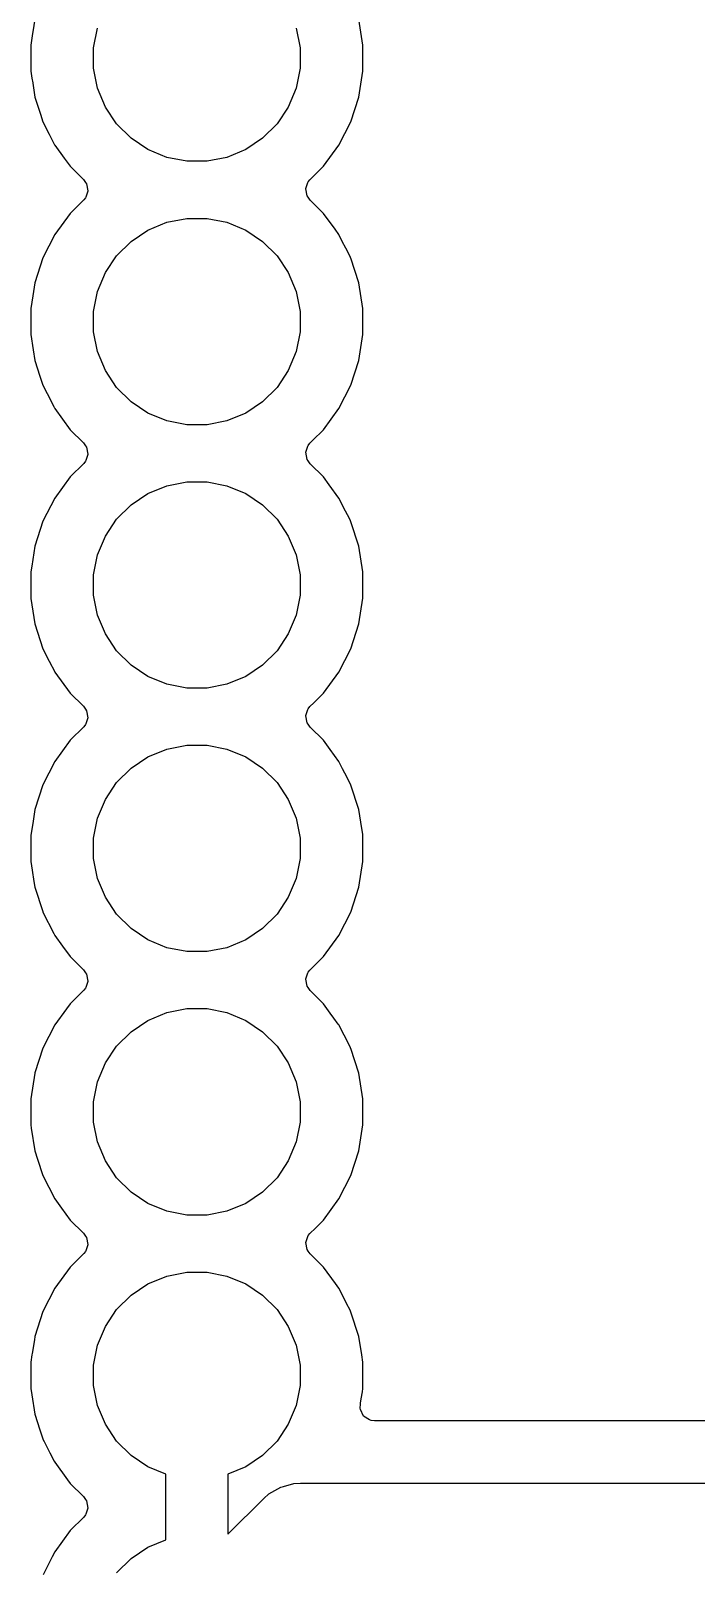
# Model space of a CAD drawing. Header units: inches. Extents: x 1.32 to 5.22, y -7.01 to -1.14.
# Drawn here: x 3.598 to 3.851, y -5.801 to -5.216 of the extents above; entities that cross this region are included whole.
import ezdxf

# ---------------------------------------------------------------- set-up
doc = ezdxf.new("R2010")
doc.units = ezdxf.units.IN
doc.header["$MEASUREMENT"] = 0
doc.layers.add('B.Cu', color=153, linetype='CONTINUOUS', true_color=0x4d7fc4)

msp = doc.modelspace()

# ---------------------------------------------------------------- linework, layer by layer
at = {"layer": 'B.Cu', "linetype": 'CONTINUOUS'}
for p, q in [((3.59996, -5.21202), (3.5992, -5.21682)), ((3.62224, -5.22291), (3.62374, -5.21534)), ((3.69909, -5.21534), (3.7006, -5.22291)), ((3.72443, -5.22181), (3.72288, -5.21202)), ((3.5991, -5.21743), (3.59841, -5.22181)), ((3.5992, -5.21682), (3.5991, -5.21743)), ((3.59841, -5.22181), (3.59841, -5.22199)), ((3.59841, -5.22199), (3.59841, -5.23173)), ((3.62224, -5.23063), (3.62224, -5.22291)), ((3.7006, -5.22291), (3.7006, -5.23063)), ((3.72443, -5.23173), (3.72443, -5.22181)), ((3.59841, -5.23173), (3.59883, -5.2344)), ((3.62374, -5.2382), (3.62224, -5.23063)), ((3.7006, -5.23063), (3.69909, -5.2382)), ((3.72288, -5.24153), (3.72443, -5.23173)), ((3.59883, -5.2344), (3.59911, -5.2362)), ((3.59911, -5.2362), (3.59913, -5.23632)), ((3.59913, -5.23632), (3.59913, -5.23632)), ((3.59913, -5.23632), (3.59996, -5.24153)), ((3.6267, -5.24533), (3.62374, -5.2382)), ((3.69909, -5.2382), (3.69614, -5.24533)), ((3.59996, -5.24153), (3.59996, -5.24153)), ((3.59996, -5.24153), (3.60208, -5.24806)), ((3.71981, -5.25096), (3.72288, -5.24153)), ((3.60208, -5.24806), (3.60302, -5.25096)), ((3.63098, -5.25175), (3.6267, -5.24533)), ((3.69614, -5.24533), (3.69185, -5.25175)), ((3.60302, -5.25096), (3.6054, -5.25562)), ((3.6054, -5.25562), (3.60745, -5.25964)), ((3.63644, -5.25721), (3.63098, -5.25175)), ((3.69185, -5.25175), (3.68639, -5.25721)), ((3.71531, -5.2598), (3.71981, -5.25096)), ((3.60745, -5.25964), (3.60752, -5.2598)), ((3.60752, -5.2598), (3.60752, -5.2598)), ((3.60752, -5.2598), (3.6111, -5.26471)), ((3.64286, -5.26149), (3.63644, -5.25721)), ((3.64999, -5.26445), (3.64286, -5.26149)), ((3.67998, -5.26149), (3.67285, -5.26445)), ((3.68639, -5.25721), (3.67998, -5.26149)), ((3.70948, -5.26782), (3.71531, -5.2598)), ((3.6111, -5.26471), (3.61335, -5.26782)), ((3.61335, -5.26782), (3.61335, -5.26782)), ((3.61335, -5.26782), (3.61335, -5.26782)), ((3.61335, -5.26782), (3.61836, -5.27282)), ((3.65756, -5.26595), (3.64999, -5.26445)), ((3.66528, -5.26595), (3.65756, -5.26595)), ((3.67285, -5.26445), (3.66528, -5.26595)), ((3.70597, -5.27133), (3.70948, -5.26782)), ((3.61836, -5.27282), (3.61919, -5.27394)), ((3.61919, -5.27394), (3.61948, -5.27448)), ((3.70277, -5.27631), (3.70353, -5.27402)), ((3.70353, -5.27402), (3.7037, -5.27376)), ((3.7037, -5.27376), (3.70435, -5.27295)), ((3.70435, -5.27295), (3.70597, -5.27133)), ((3.61914, -5.27978), (3.61848, -5.28059)), ((3.6193, -5.27953), (3.61914, -5.27978)), ((3.62006, -5.27723), (3.6193, -5.27953)), ((3.61948, -5.27448), (3.62007, -5.27716)), ((3.62007, -5.27716), (3.62006, -5.27723)), ((3.70277, -5.27638), (3.70277, -5.27631)), ((3.70335, -5.27907), (3.70277, -5.27638)), ((3.70365, -5.27961), (3.70335, -5.27907)), ((3.70448, -5.28072), (3.70365, -5.27961)), ((3.61335, -5.28572), (3.60752, -5.29375)), ((3.61848, -5.28059), (3.61335, -5.28572)), ((3.61335, -5.28572), (3.61335, -5.28572)), ((3.70948, -5.28572), (3.70448, -5.28072)), ((3.71386, -5.29175), (3.70948, -5.28572)), ((3.70948, -5.28572), (3.70948, -5.28572)), ((3.70948, -5.28572), (3.70948, -5.28572)), ((3.70948, -5.28572), (3.70948, -5.28572)), ((3.64286, -5.29205), (3.64999, -5.2891)), ((3.64999, -5.2891), (3.65756, -5.28759)), ((3.65756, -5.28759), (3.66528, -5.28759)), ((3.66528, -5.28759), (3.67285, -5.2891)), ((3.67285, -5.2891), (3.67998, -5.29205)), ((3.71531, -5.29375), (3.71386, -5.29175)), ((3.60752, -5.29375), (3.60302, -5.30258)), ((3.60752, -5.29375), (3.60752, -5.29375)), ((3.63098, -5.3018), (3.63644, -5.29634)), ((3.63644, -5.29634), (3.64286, -5.29205)), ((3.67998, -5.29205), (3.68639, -5.29634)), ((3.68639, -5.29634), (3.69185, -5.3018)), ((3.71663, -5.29634), (3.71531, -5.29375)), ((3.71796, -5.29895), (3.71663, -5.29634)), ((3.60302, -5.30258), (3.59996, -5.31202)), ((3.60302, -5.30258), (3.60302, -5.30258)), ((3.60302, -5.30258), (3.60302, -5.30258)), ((3.6267, -5.30821), (3.63098, -5.3018)), ((3.69185, -5.3018), (3.69614, -5.30821)), ((3.71968, -5.30233), (3.71796, -5.29895)), ((3.71972, -5.30239), (3.71968, -5.30233)), ((3.71979, -5.30254), (3.71972, -5.30239)), ((3.71983, -5.30262), (3.71979, -5.30254)), ((3.71987, -5.30277), (3.71983, -5.30262)), ((3.72288, -5.31202), (3.71987, -5.30277)), ((3.62374, -5.31534), (3.6267, -5.30821)), ((3.69614, -5.30821), (3.69909, -5.31534)), ((3.59996, -5.31202), (3.59918, -5.31695)), ((3.59996, -5.31202), (3.59996, -5.31202)), ((3.72443, -5.32181), (3.72288, -5.31202)), ((3.72288, -5.31202), (3.72288, -5.31202)), ((3.72288, -5.31202), (3.72288, -5.31202)), ((3.59918, -5.31695), (3.59841, -5.32181)), ((3.62224, -5.32291), (3.62374, -5.31534)), ((3.69909, -5.31534), (3.7006, -5.32291)), ((3.59841, -5.32181), (3.59841, -5.33173)), ((3.62224, -5.33063), (3.62224, -5.32291)), ((3.7006, -5.32291), (3.7006, -5.33063)), ((3.72443, -5.33173), (3.72443, -5.32181)), ((3.59841, -5.33173), (3.59933, -5.33754)), ((3.62374, -5.3382), (3.62224, -5.33063)), ((3.7006, -5.33063), (3.69909, -5.3382)), ((3.72288, -5.34153), (3.72443, -5.33173)), ((3.59933, -5.33754), (3.59996, -5.34153)), ((3.6267, -5.34533), (3.62374, -5.3382)), ((3.69909, -5.3382), (3.69614, -5.34533)), ((3.59996, -5.34153), (3.59996, -5.34153)), ((3.59996, -5.34153), (3.60188, -5.34746)), ((3.71981, -5.35096), (3.72288, -5.34153)), ((3.60188, -5.34746), (3.60302, -5.35096)), ((3.63098, -5.35175), (3.6267, -5.34533)), ((3.69614, -5.34533), (3.69185, -5.35175)), ((3.60302, -5.35096), (3.60464, -5.35414)), ((3.60464, -5.35414), (3.60559, -5.35599)), ((3.60559, -5.35599), (3.60718, -5.35912)), ((3.63644, -5.35721), (3.63098, -5.35175)), ((3.69185, -5.35175), (3.68639, -5.35721)), ((3.71531, -5.3598), (3.71981, -5.35096)), ((3.60718, -5.35912), (3.60727, -5.35931)), ((3.60727, -5.35931), (3.60752, -5.3598)), ((3.60752, -5.3598), (3.61335, -5.36782)), ((3.64286, -5.36149), (3.63644, -5.35721)), ((3.64999, -5.36445), (3.64286, -5.36149)), ((3.67998, -5.36149), (3.67285, -5.36445)), ((3.68639, -5.35721), (3.67998, -5.36149)), ((3.70948, -5.36782), (3.71531, -5.3598)), ((3.65756, -5.36595), (3.64999, -5.36445)), ((3.66528, -5.36595), (3.65756, -5.36595)), ((3.67285, -5.36445), (3.66528, -5.36595)), ((3.61335, -5.36782), (3.61335, -5.36782)), ((3.61335, -5.36782), (3.61335, -5.36782)), ((3.61335, -5.36782), (3.61836, -5.37282)), ((3.61836, -5.37282), (3.61919, -5.37394)), ((3.7037, -5.37376), (3.70435, -5.37295)), ((3.70435, -5.37295), (3.70537, -5.37194)), ((3.70537, -5.37194), (3.70948, -5.36782)), ((3.61919, -5.37394), (3.61948, -5.37448)), ((3.62006, -5.37723), (3.6193, -5.37953)), ((3.61948, -5.37448), (3.62007, -5.37716)), ((3.62007, -5.37716), (3.62006, -5.37723)), ((3.70277, -5.37631), (3.70353, -5.37402)), ((3.70277, -5.37638), (3.70277, -5.37631)), ((3.70335, -5.37907), (3.70277, -5.37638)), ((3.70365, -5.37961), (3.70335, -5.37907)), ((3.70353, -5.37402), (3.7037, -5.37376)), ((3.61848, -5.38059), (3.61335, -5.38572)), ((3.61914, -5.37978), (3.61848, -5.38059)), ((3.6193, -5.37953), (3.61914, -5.37978)), ((3.70448, -5.38072), (3.70365, -5.37961)), ((3.70948, -5.38572), (3.70448, -5.38072)), ((3.61335, -5.38572), (3.60752, -5.39375)), ((3.61335, -5.38572), (3.61335, -5.38572)), ((3.64286, -5.39205), (3.64999, -5.3891)), ((3.64999, -5.3891), (3.65756, -5.38759)), ((3.65756, -5.38759), (3.66528, -5.38759)), ((3.66528, -5.38759), (3.67285, -5.3891)), ((3.67285, -5.3891), (3.67998, -5.39205)), ((3.71164, -5.38869), (3.70948, -5.38572)), ((3.70948, -5.38572), (3.70948, -5.38572)), ((3.70948, -5.38572), (3.70948, -5.38572)), ((3.70948, -5.38572), (3.70948, -5.38572)), ((3.71531, -5.39375), (3.71164, -5.38869)), ((3.60752, -5.39375), (3.60302, -5.40258)), ((3.60752, -5.39375), (3.60752, -5.39375)), ((3.63098, -5.4018), (3.63644, -5.39634)), ((3.63644, -5.39634), (3.64286, -5.39205)), ((3.67998, -5.39205), (3.68639, -5.39634)), ((3.68639, -5.39634), (3.69185, -5.4018)), ((3.71787, -5.39878), (3.71531, -5.39375)), ((3.60302, -5.40258), (3.59996, -5.41202)), ((3.60302, -5.40258), (3.60302, -5.40258)), ((3.60302, -5.40258), (3.60302, -5.40258)), ((3.6267, -5.40821), (3.63098, -5.4018)), ((3.69185, -5.4018), (3.69614, -5.40821)), ((3.71856, -5.40013), (3.71787, -5.39878)), ((3.71968, -5.40233), (3.71856, -5.40013)), ((3.71972, -5.40239), (3.71968, -5.40233)), ((3.71979, -5.40254), (3.71972, -5.40239)), ((3.71983, -5.40262), (3.71979, -5.40254)), ((3.71987, -5.40277), (3.71983, -5.40262)), ((3.72288, -5.41202), (3.71987, -5.40277)), ((3.62374, -5.41534), (3.6267, -5.40821)), ((3.69614, -5.40821), (3.69909, -5.41534)), ((3.59996, -5.41202), (3.59874, -5.41968)), ((3.59996, -5.41202), (3.59996, -5.41202)), ((3.72443, -5.42181), (3.72288, -5.41202)), ((3.72288, -5.41202), (3.72288, -5.41202)), ((3.72288, -5.41202), (3.72288, -5.41202)), ((3.59874, -5.41968), (3.59841, -5.42181)), ((3.59874, -5.41968), (3.59874, -5.41968)), ((3.62224, -5.42291), (3.62374, -5.41534)), ((3.69909, -5.41534), (3.7006, -5.42291)), ((3.59841, -5.42181), (3.59841, -5.43173)), ((3.62224, -5.43063), (3.62224, -5.42291)), ((3.7006, -5.42291), (3.7006, -5.43063)), ((3.72443, -5.43173), (3.72443, -5.42181)), ((3.59841, -5.43173), (3.59844, -5.43194)), ((3.59844, -5.43194), (3.59844, -5.43194)), ((3.59844, -5.43194), (3.59996, -5.44153)), ((3.62374, -5.4382), (3.62224, -5.43063)), ((3.7006, -5.43063), (3.69909, -5.4382)), ((3.72288, -5.44153), (3.72443, -5.43173)), ((3.59996, -5.44153), (3.59996, -5.44153)), ((3.59996, -5.44153), (3.60302, -5.45096)), ((3.6267, -5.44533), (3.62374, -5.4382)), ((3.69909, -5.4382), (3.69614, -5.44533)), ((3.71981, -5.45096), (3.72288, -5.44153)), ((3.63098, -5.45175), (3.6267, -5.44533)), ((3.69614, -5.44533), (3.69185, -5.45175)), ((3.60302, -5.45096), (3.60302, -5.45096)), ((3.60302, -5.45096), (3.60542, -5.45567)), ((3.63644, -5.45721), (3.63098, -5.45175)), ((3.69185, -5.45175), (3.68639, -5.45721)), ((3.71531, -5.4598), (3.71981, -5.45096)), ((3.60542, -5.45567), (3.60751, -5.45977)), ((3.60751, -5.45977), (3.60752, -5.4598)), ((3.60752, -5.4598), (3.61335, -5.46782)), ((3.64286, -5.46149), (3.63644, -5.45721)), ((3.68639, -5.45721), (3.67998, -5.46149)), ((3.70948, -5.46782), (3.71531, -5.4598)), ((3.64999, -5.46445), (3.64286, -5.46149)), ((3.65756, -5.46595), (3.64999, -5.46445)), ((3.66528, -5.46595), (3.65756, -5.46595)), ((3.67285, -5.46445), (3.66528, -5.46595)), ((3.67998, -5.46149), (3.67285, -5.46445)), ((3.61335, -5.46782), (3.61335, -5.46782)), ((3.61335, -5.46782), (3.61335, -5.46782)), ((3.61335, -5.46782), (3.61836, -5.47282)), ((3.61836, -5.47282), (3.61919, -5.47394)), ((3.7037, -5.47376), (3.70435, -5.47295)), ((3.70435, -5.47295), (3.70586, -5.47144)), ((3.70586, -5.47144), (3.70948, -5.46782)), ((3.61919, -5.47394), (3.61948, -5.47448)), ((3.62006, -5.47723), (3.6193, -5.47953)), ((3.61948, -5.47448), (3.62007, -5.47716)), ((3.62007, -5.47716), (3.62006, -5.47723)), ((3.70277, -5.47631), (3.70353, -5.47402)), ((3.70277, -5.47638), (3.70277, -5.47631)), ((3.70335, -5.47907), (3.70277, -5.47638)), ((3.70353, -5.47402), (3.7037, -5.47376)), ((3.61848, -5.48059), (3.61335, -5.48572)), ((3.61914, -5.47978), (3.61848, -5.48059)), ((3.6193, -5.47953), (3.61914, -5.47978)), ((3.70365, -5.47961), (3.70335, -5.47907)), ((3.70448, -5.48072), (3.70365, -5.47961)), ((3.70948, -5.48572), (3.70448, -5.48072)), ((3.61335, -5.48572), (3.60752, -5.49375)), ((3.61335, -5.48572), (3.61335, -5.48572)), ((3.64286, -5.49205), (3.64999, -5.4891)), ((3.64999, -5.4891), (3.65756, -5.48759)), ((3.65756, -5.48759), (3.66528, -5.48759)), ((3.66528, -5.48759), (3.67285, -5.4891)), ((3.67285, -5.4891), (3.67998, -5.49205)), ((3.71201, -5.48921), (3.70948, -5.48572)), ((3.70948, -5.48572), (3.70948, -5.48572)), ((3.70948, -5.48572), (3.70948, -5.48572)), ((3.70948, -5.48572), (3.70948, -5.48572)), ((3.71531, -5.49375), (3.71201, -5.48921)), ((3.60752, -5.49375), (3.60302, -5.50258)), ((3.60752, -5.49375), (3.60752, -5.49375)), ((3.63098, -5.5018), (3.63644, -5.49634)), ((3.63644, -5.49634), (3.64286, -5.49205)), ((3.67998, -5.49205), (3.68639, -5.49634)), ((3.68639, -5.49634), (3.69185, -5.5018)), ((3.71672, -5.49652), (3.71531, -5.49375)), ((3.6267, -5.50821), (3.63098, -5.5018)), ((3.69185, -5.5018), (3.69614, -5.50821)), ((3.71761, -5.49825), (3.71672, -5.49652)), ((3.71968, -5.50233), (3.71761, -5.49825)), ((3.60302, -5.50258), (3.59996, -5.51202)), ((3.60302, -5.50258), (3.60302, -5.50258)), ((3.60302, -5.50258), (3.60302, -5.50258)), ((3.71972, -5.50239), (3.71968, -5.50233)), ((3.71979, -5.50254), (3.71972, -5.50239)), ((3.71983, -5.50262), (3.71979, -5.50254)), ((3.71987, -5.50277), (3.71983, -5.50262)), ((3.72288, -5.51202), (3.71987, -5.50277)), ((3.59996, -5.51202), (3.59925, -5.51648)), ((3.59996, -5.51202), (3.59996, -5.51202)), ((3.62374, -5.51534), (3.6267, -5.50821)), ((3.69614, -5.50821), (3.69909, -5.51534)), ((3.72364, -5.51686), (3.72288, -5.51202)), ((3.72288, -5.51202), (3.72288, -5.51202)), ((3.72288, -5.51202), (3.72288, -5.51202)), ((3.59925, -5.51648), (3.59841, -5.52181)), ((3.62224, -5.52291), (3.62374, -5.51534)), ((3.69909, -5.51534), (3.7006, -5.52291)), ((3.72439, -5.52154), (3.72364, -5.51686)), ((3.59841, -5.52181), (3.59841, -5.52181)), ((3.59841, -5.52181), (3.59841, -5.52181)), ((3.59841, -5.52181), (3.59841, -5.53173)), ((3.62224, -5.53063), (3.62224, -5.52291)), ((3.7006, -5.52291), (3.7006, -5.53063)), ((3.72443, -5.52181), (3.72439, -5.52154)), ((3.72443, -5.53173), (3.72443, -5.52181)), ((3.62374, -5.5382), (3.62224, -5.53063)), ((3.7006, -5.53063), (3.69909, -5.5382)), ((3.59841, -5.53173), (3.59893, -5.53507)), ((3.59893, -5.53507), (3.59961, -5.53935)), ((3.72288, -5.54153), (3.72443, -5.53173)), ((3.59961, -5.53935), (3.59996, -5.54153)), ((3.59996, -5.54153), (3.59996, -5.54153)), ((3.59996, -5.54153), (3.60295, -5.55073)), ((3.6267, -5.54533), (3.62374, -5.5382)), ((3.69909, -5.5382), (3.69614, -5.54533)), ((3.71981, -5.55096), (3.72288, -5.54153)), ((3.63098, -5.55175), (3.6267, -5.54533)), ((3.69614, -5.54533), (3.69185, -5.55175)), ((3.60295, -5.55073), (3.60302, -5.55096)), ((3.60302, -5.55096), (3.60504, -5.55492)), ((3.63644, -5.55721), (3.63098, -5.55175)), ((3.69185, -5.55175), (3.68639, -5.55721)), ((3.71531, -5.5598), (3.71981, -5.55096)), ((3.60504, -5.55492), (3.60513, -5.5551)), ((3.60513, -5.5551), (3.60714, -5.55903)), ((3.60714, -5.55903), (3.60731, -5.55937)), ((3.60731, -5.55937), (3.60752, -5.5598)), ((3.60752, -5.5598), (3.60752, -5.5598)), ((3.60752, -5.5598), (3.60752, -5.5598)), ((3.60752, -5.5598), (3.61046, -5.56383)), ((3.64286, -5.56149), (3.63644, -5.55721)), ((3.68639, -5.55721), (3.67998, -5.56149)), ((3.70948, -5.56782), (3.71531, -5.5598)), ((3.61046, -5.56383), (3.61335, -5.56782)), ((3.64999, -5.56445), (3.64286, -5.56149)), ((3.65756, -5.56595), (3.64999, -5.56445)), ((3.66528, -5.56595), (3.65756, -5.56595)), ((3.67285, -5.56445), (3.66528, -5.56595)), ((3.67998, -5.56149), (3.67285, -5.56445)), ((3.61335, -5.56782), (3.61335, -5.56782)), ((3.61335, -5.56782), (3.61335, -5.56782)), ((3.61335, -5.56782), (3.61836, -5.57282)), ((3.70435, -5.57295), (3.70629, -5.57101)), ((3.70629, -5.57101), (3.70948, -5.56782)), ((3.61836, -5.57282), (3.61919, -5.57394)), ((3.61919, -5.57394), (3.61948, -5.57448)), ((3.62006, -5.57723), (3.6193, -5.57953)), ((3.61948, -5.57448), (3.62007, -5.57716)), ((3.62007, -5.57716), (3.62006, -5.57723)), ((3.70277, -5.57631), (3.70353, -5.57402)), ((3.70277, -5.57638), (3.70277, -5.57631)), ((3.70335, -5.57907), (3.70277, -5.57638)), ((3.70353, -5.57402), (3.7037, -5.57376)), ((3.7037, -5.57376), (3.70435, -5.57295)), ((3.61573, -5.58335), (3.61335, -5.58572)), ((3.61848, -5.58059), (3.61573, -5.58335)), ((3.61914, -5.57978), (3.61848, -5.58059)), ((3.6193, -5.57953), (3.61914, -5.57978)), ((3.70365, -5.57961), (3.70335, -5.57907)), ((3.70448, -5.58072), (3.70365, -5.57961)), ((3.70948, -5.58572), (3.70448, -5.58072)), ((3.61195, -5.58766), (3.60752, -5.59375)), ((3.61335, -5.58572), (3.61195, -5.58766)), ((3.61335, -5.58572), (3.61335, -5.58572)), ((3.64286, -5.59205), (3.64999, -5.5891)), ((3.64999, -5.5891), (3.65756, -5.58759)), ((3.65756, -5.58759), (3.66528, -5.58759)), ((3.66528, -5.58759), (3.67285, -5.5891)), ((3.67285, -5.5891), (3.67998, -5.59205)), ((3.71204, -5.58925), (3.70948, -5.58572)), ((3.70948, -5.58572), (3.70948, -5.58572)), ((3.70948, -5.58572), (3.70948, -5.58572)), ((3.70948, -5.58572), (3.70948, -5.58572)), ((3.71342, -5.59114), (3.71204, -5.58925)), ((3.60752, -5.59375), (3.60302, -5.60258)), ((3.63644, -5.59634), (3.64286, -5.59205)), ((3.67998, -5.59205), (3.68639, -5.59634)), ((3.71511, -5.59347), (3.71342, -5.59114)), ((3.71531, -5.59375), (3.71511, -5.59347)), ((3.71729, -5.59763), (3.71531, -5.59375)), ((3.63098, -5.6018), (3.63644, -5.59634)), ((3.68639, -5.59634), (3.69185, -5.6018)), ((3.71968, -5.60233), (3.71729, -5.59763)), ((3.60302, -5.60258), (3.59997, -5.61197)), ((3.6267, -5.60821), (3.63098, -5.6018)), ((3.69185, -5.6018), (3.69614, -5.60821)), ((3.71972, -5.60239), (3.71968, -5.60233)), ((3.71979, -5.60254), (3.71972, -5.60239)), ((3.71983, -5.60262), (3.71979, -5.60254)), ((3.71987, -5.60277), (3.71983, -5.60262)), ((3.72288, -5.61202), (3.71987, -5.60277)), ((3.59996, -5.61202), (3.59841, -5.62181)), ((3.59997, -5.61197), (3.59996, -5.61202)), ((3.59997, -5.61197), (3.59997, -5.61197)), ((3.62374, -5.61534), (3.6267, -5.60821)), ((3.69614, -5.60821), (3.69909, -5.61534)), ((3.72443, -5.62181), (3.72288, -5.61202)), ((3.72288, -5.61202), (3.72288, -5.61202)), ((3.72288, -5.61202), (3.72288, -5.61202)), ((3.62224, -5.62291), (3.62374, -5.61534)), ((3.69909, -5.61534), (3.7006, -5.62291)), ((3.59841, -5.62181), (3.59841, -5.63173)), ((3.62224, -5.63063), (3.62224, -5.62291)), ((3.7006, -5.62291), (3.7006, -5.63063)), ((3.72443, -5.63173), (3.72443, -5.62181)), ((3.62374, -5.6382), (3.62224, -5.63063)), ((3.7006, -5.63063), (3.69909, -5.6382)), ((3.59841, -5.63173), (3.5986, -5.63295)), ((3.5986, -5.63295), (3.59996, -5.64153)), ((3.72288, -5.64153), (3.72443, -5.63173)), ((3.59996, -5.64153), (3.59996, -5.64153)), ((3.59996, -5.64153), (3.60098, -5.64468)), ((3.6267, -5.64533), (3.62374, -5.6382)), ((3.69909, -5.6382), (3.69614, -5.64533)), ((3.71981, -5.65096), (3.72288, -5.64153)), ((3.60098, -5.64468), (3.60302, -5.65096)), ((3.63098, -5.65175), (3.6267, -5.64533)), ((3.69614, -5.64533), (3.69185, -5.65175)), ((3.60302, -5.65096), (3.60752, -5.6598)), ((3.63644, -5.65721), (3.63098, -5.65175)), ((3.69185, -5.65175), (3.68639, -5.65721)), ((3.71531, -5.6598), (3.71981, -5.65096)), ((3.60752, -5.6598), (3.60752, -5.6598)), ((3.60752, -5.6598), (3.61005, -5.66327)), ((3.64286, -5.66149), (3.63644, -5.65721)), ((3.68639, -5.65721), (3.67998, -5.66149)), ((3.70948, -5.66782), (3.71531, -5.6598)), ((3.61005, -5.66327), (3.61335, -5.66782)), ((3.64999, -5.66445), (3.64286, -5.66149)), ((3.65756, -5.66595), (3.64999, -5.66445)), ((3.66528, -5.66595), (3.65756, -5.66595)), ((3.67285, -5.66445), (3.66528, -5.66595)), ((3.67998, -5.66149), (3.67285, -5.66445)), ((3.61335, -5.66782), (3.61335, -5.66782)), ((3.61335, -5.66782), (3.61335, -5.66782)), ((3.61335, -5.66782), (3.61836, -5.67282)), ((3.70435, -5.67295), (3.70642, -5.67088)), ((3.70642, -5.67088), (3.70948, -5.66782)), ((3.61836, -5.67282), (3.61919, -5.67394)), ((3.61919, -5.67394), (3.61948, -5.67448)), ((3.62006, -5.67723), (3.6193, -5.67953)), ((3.61948, -5.67448), (3.62007, -5.67716)), ((3.62007, -5.67716), (3.62006, -5.67723)), ((3.70277, -5.67631), (3.70353, -5.67402)), ((3.70277, -5.67638), (3.70277, -5.67631)), ((3.70335, -5.67907), (3.70277, -5.67638)), ((3.70353, -5.67402), (3.7037, -5.67376)), ((3.7037, -5.67376), (3.70435, -5.67295)), ((3.61848, -5.68059), (3.61335, -5.68572)), ((3.61914, -5.67978), (3.61848, -5.68059)), ((3.6193, -5.67953), (3.61914, -5.67978)), ((3.70365, -5.67961), (3.70335, -5.67907)), ((3.70448, -5.68072), (3.70365, -5.67961)), ((3.70948, -5.68572), (3.70448, -5.68072)), ((3.61335, -5.68572), (3.60752, -5.69375)), ((3.61335, -5.68572), (3.61335, -5.68572)), ((3.64286, -5.69205), (3.64999, -5.6891)), ((3.64999, -5.6891), (3.65756, -5.68759)), ((3.65756, -5.68759), (3.66528, -5.68759)), ((3.66528, -5.68759), (3.67285, -5.6891)), ((3.67285, -5.6891), (3.67998, -5.69205)), ((3.71402, -5.69197), (3.70948, -5.68572)), ((3.70948, -5.68572), (3.70948, -5.68572)), ((3.70948, -5.68572), (3.70948, -5.68572)), ((3.70948, -5.68572), (3.70948, -5.68572)), ((3.60752, -5.69375), (3.60302, -5.70258)), ((3.60752, -5.69375), (3.60752, -5.69375)), ((3.63644, -5.69634), (3.64286, -5.69205)), ((3.67998, -5.69205), (3.68639, -5.69634)), ((3.71531, -5.69375), (3.71402, -5.69197)), ((3.71794, -5.69891), (3.71531, -5.69375)), ((3.63098, -5.7018), (3.63644, -5.69634)), ((3.68639, -5.69634), (3.69185, -5.7018)), ((3.71814, -5.6993), (3.71794, -5.69891)), ((3.71794, -5.69891), (3.71794, -5.69891)), ((3.71968, -5.70233), (3.71814, -5.6993)), ((3.60302, -5.70258), (3.59996, -5.71202)), ((3.60302, -5.70258), (3.60302, -5.70258)), ((3.60302, -5.70258), (3.60302, -5.70258)), ((3.6267, -5.70821), (3.63098, -5.7018)), ((3.69185, -5.7018), (3.69614, -5.70821)), ((3.71972, -5.70239), (3.71968, -5.70233)), ((3.71979, -5.70254), (3.71972, -5.70239)), ((3.71983, -5.70262), (3.71979, -5.70254)), ((3.71987, -5.70277), (3.71983, -5.70262)), ((3.72288, -5.71202), (3.71987, -5.70277)), ((3.59996, -5.71202), (3.59975, -5.71331)), ((3.59996, -5.71202), (3.59996, -5.71202)), ((3.62374, -5.71534), (3.6267, -5.70821)), ((3.69614, -5.70821), (3.69909, -5.71534)), ((3.72398, -5.719), (3.72288, -5.71202)), ((3.72288, -5.71202), (3.72288, -5.71202)), ((3.72288, -5.71202), (3.72288, -5.71202)), ((3.59893, -5.7185), (3.59885, -5.719)), ((3.59975, -5.71331), (3.59893, -5.7185)), ((3.62224, -5.72291), (3.62374, -5.71534)), ((3.69909, -5.71534), (3.7006, -5.72291)), ((3.59885, -5.719), (3.59841, -5.72181)), ((3.59841, -5.72181), (3.59841, -5.73173)), ((3.62224, -5.73063), (3.62224, -5.72291)), ((3.7006, -5.72291), (3.7006, -5.73063)), ((3.72443, -5.72181), (3.72398, -5.719)), ((3.72443, -5.73173), (3.72443, -5.72181)), ((3.59841, -5.73173), (3.5988, -5.7342)), ((3.5988, -5.7342), (3.5988, -5.7342)), ((3.5988, -5.7342), (3.59996, -5.74153)), ((3.62374, -5.7382), (3.62224, -5.73063)), ((3.7006, -5.73063), (3.69909, -5.7382)), ((3.72354, -5.73736), (3.72379, -5.73576)), ((3.72379, -5.73576), (3.72423, -5.73302)), ((3.72423, -5.73302), (3.72443, -5.73173)), ((3.59996, -5.74153), (3.59996, -5.74153)), ((3.59996, -5.74153), (3.60188, -5.74746)), ((3.6267, -5.74533), (3.62374, -5.7382)), ((3.69909, -5.7382), (3.69614, -5.74533)), ((3.72346, -5.73923), (3.72347, -5.73777)), ((3.72354, -5.73973), (3.72346, -5.73923)), ((3.72347, -5.73777), (3.72354, -5.73736)), ((3.72468, -5.74224), (3.72354, -5.73973)), ((3.60188, -5.74746), (3.603, -5.75089)), ((3.63098, -5.75175), (3.6267, -5.74533)), ((3.69614, -5.74533), (3.69185, -5.75175)), ((3.72699, -5.74372), (3.72468, -5.74224)), ((3.72752, -5.74388), (3.72699, -5.74372)), ((3.72889, -5.74407), (3.72752, -5.74388)), ((3.8607, -5.74407), (3.72889, -5.74407)), ((3.603, -5.75089), (3.60302, -5.75096)), ((3.60302, -5.75096), (3.60348, -5.75186)), ((3.60348, -5.75186), (3.60566, -5.75614)), ((3.63644, -5.75721), (3.63098, -5.75175)), ((3.69185, -5.75175), (3.68639, -5.75721)), ((3.60566, -5.75614), (3.60728, -5.75932)), ((3.60728, -5.75932), (3.60752, -5.7598)), ((3.64286, -5.76149), (3.63644, -5.75721)), ((3.68639, -5.75721), (3.67998, -5.76149)), ((3.60752, -5.7598), (3.60752, -5.7598)), ((3.60752, -5.7598), (3.61234, -5.76642)), ((3.64961, -5.76429), (3.64286, -5.76149)), ((3.64961, -5.78926), (3.64961, -5.76429)), ((3.67998, -5.76149), (3.67323, -5.76429)), ((3.67323, -5.76429), (3.67323, -5.78712)), ((3.61234, -5.76642), (3.61335, -5.76782)), ((3.61335, -5.76782), (3.61335, -5.76782)), ((3.61335, -5.76782), (3.61335, -5.76782)), ((3.61335, -5.76782), (3.61335, -5.76782)), ((3.61335, -5.76782), (3.61836, -5.77282)), ((3.6888, -5.77178), (3.69325, -5.76921)), ((3.69325, -5.76921), (3.6943, -5.76893)), ((3.6943, -5.76893), (3.69822, -5.76788)), ((3.69822, -5.76788), (3.70079, -5.76772)), ((3.69822, -5.76788), (3.69822, -5.76788)), ((3.70079, -5.76772), (4.04696, -5.76772)), ((3.61836, -5.77282), (3.61919, -5.77394)), ((3.61919, -5.77394), (3.61948, -5.77448)), ((3.61948, -5.77448), (3.62007, -5.77716)), ((3.67323, -5.78712), (3.68687, -5.77348)), ((3.68687, -5.77348), (3.6888, -5.77178)), ((3.6888, -5.77178), (3.6888, -5.77178)), ((3.61848, -5.78059), (3.61335, -5.78572)), ((3.61914, -5.77978), (3.61848, -5.78059)), ((3.6193, -5.77953), (3.61914, -5.77978)), ((3.62006, -5.77723), (3.6193, -5.77953)), ((3.62007, -5.77716), (3.62006, -5.77723)), ((3.61335, -5.78572), (3.60752, -5.79375)), ((3.61335, -5.78572), (3.61335, -5.78572)), ((3.60752, -5.79375), (3.60654, -5.79568)), ((3.63644, -5.79634), (3.64286, -5.79205)), ((3.64286, -5.79205), (3.64961, -5.78926)), ((3.60654, -5.79568), (3.60306, -5.8025)), ((3.63098, -5.8018), (3.63644, -5.79634))]:
    msp.add_line(p, q, dxfattribs=at)

doc.saveas('drawing.dxf')
